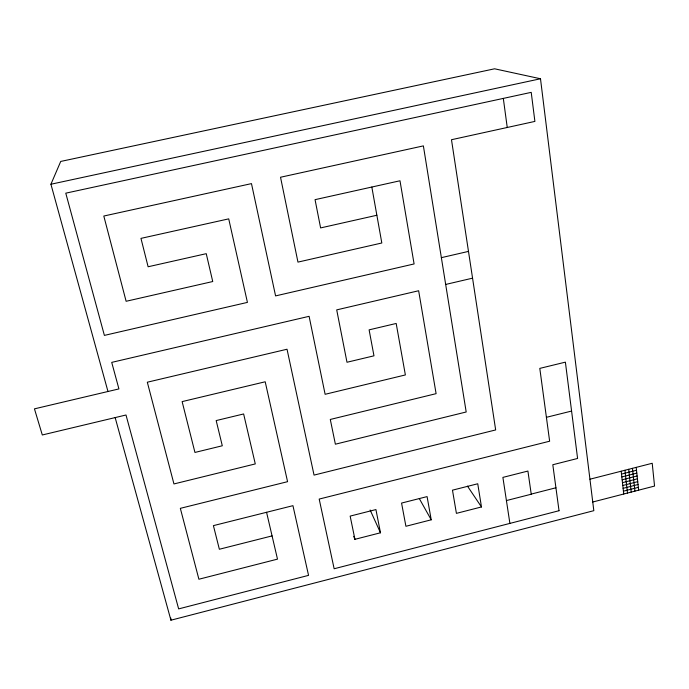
<?xml version="1.0" encoding="UTF-8"?>
<svg xmlns="http://www.w3.org/2000/svg" width="689" height="689" viewBox="0 0 689 689"><rect width="100%" height="100%" fill="white"/><g stroke="black" fill="none" stroke-linecap="round" stroke-linejoin="round"><path stroke-width="1.03" d="M107.975 391.498L50.926 184.239L60.718 161.441L494.599 68.797L540.495 78.761L593.823 510.678L170.932 620.203L115.158 417.586M622.141 479.802L637.11 475.961M622.468 482.662L637.42 478.812M622.787 485.504L637.73 481.663M623.106 488.346L638.031 484.505M623.424 491.179L638.341 487.338M592.755 502.014L654.55 486.064L652.216 463.275L589.939 479.208M531.228 494.099L555.928 487.778M354.93 539.323L380.483 532.786L375.927 509.567L350.158 516.104L354.93 539.323L353.724 536.343M431.228 519.807L405.916 526.284L401.566 503.073L427.085 496.605L431.228 519.807L419.325 498.603M481.473 506.949L456.411 513.365L452.475 490.172L477.744 483.764L481.473 506.949L467.478 486.141M506.415 500.567L531.245 494.22L527.912 471.052L502.892 477.391L509.894 523.399M621.495 474.084L636.498 470.242M621.822 476.952L636.808 473.11M272.069 535.896L219.36 549.254L213.409 525.629L292.946 505.666L308.551 575.367L178.649 608.895L126.001 415.002L42.305 434.974L34.45 408.853L118.921 388.915L111.721 362.38L309.103 316.32L325.122 394.297L405.373 374.945L396.184 323.468L369.106 329.859L373.972 355.825L346.989 362.259L336.706 309.878L418.645 290.749L436.103 393.66L330.289 419.455L335.379 444.198L466.195 411.988L423.382 145.887L280.526 177.245L297.958 262.113L381.818 242.993L371.827 187.038M546.403 417.319L571.586 411.057M445.671 284.445L472.559 278.167M441.365 257.66L468.486 251.399M376.866 215.252L320.609 227.921L315.054 199.664L399.99 180.776L414.098 263.947L275.583 295.9L251.476 183.618L103.806 216.036L126.121 301.282L212.737 281.534L206.244 253.673L148.118 266.764L140.961 238.377L228.722 218.861L247.429 302.393L104.392 335.397L65.774 193.17L531.219 92.36L534.897 121.41L451.484 139.721L495.667 429.936L314.046 475.1L287.029 349.237L147.317 382.214L173.947 483.945L255.283 463.921L243.63 413.96L216.182 420.574L222.297 445.774L194.944 452.44L182.129 401.609L265.205 381.784L287.571 481.68L180.337 508.344L198.897 579.234L277.495 559.132L266.565 512.289M50.926 184.239L540.495 78.761M370.139 510.015L380.483 532.786M503.314 98.398L507.242 127.482M621.177 471.216L623.743 494.013M624.932 470.26L627.472 493.048M632.442 468.339L634.922 491.128M628.687 469.295L631.202 492.092M636.188 467.375L638.643 490.163M170.812 618.059L170.932 620.203M559.029 510.721L334.148 568.761L319.188 499.069L549.633 441.21L539.797 368.391L565.393 362.147L577.589 458.461L552.811 464.739L559.029 510.721"/></g></svg>
